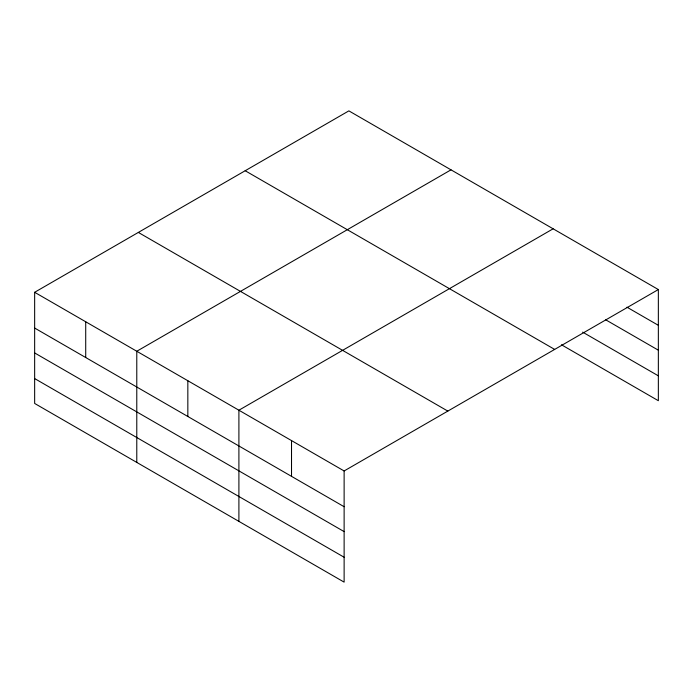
<?xml version="1.0" encoding="UTF-8"?>
<svg xmlns="http://www.w3.org/2000/svg" width="693" height="693" viewBox="0 0 693 693"><rect width="100%" height="100%" fill="white"/><g stroke="black" fill="none" stroke-linecap="round" stroke-linejoin="round"><path stroke-width="1.04" d="M658.35 289.553L348.874 110.871L34.65 292.29L34.65 403.447L344.126 582.129L344.126 470.963L658.35 289.553L658.35 400.71L561.434 344.759M451.004 169.837L136.781 351.256L136.781 462.413M553.127 228.803L238.903 410.213L238.903 521.379M626.966 307.19L658.35 325.312M605.743 319.82L658.35 350.19M582.666 332.129L658.35 375.831M245.183 170.738L554.66 349.419M138.34 232.424L447.817 411.096M34.65 292.29L344.126 470.963M34.65 328.049L344.126 506.722M34.65 352.936L344.126 531.609M34.65 378.569L344.126 557.241M291.519 440.592L291.519 476.351M187.838 380.734L187.838 416.493M85.715 321.769L85.715 357.527"/></g></svg>
